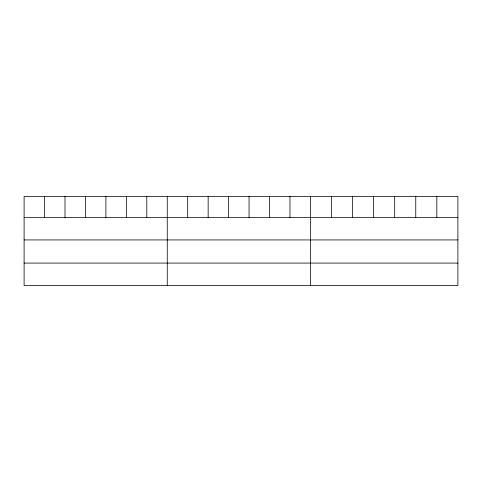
<?xml version="1.0" encoding="UTF-8"?>
<svg xmlns="http://www.w3.org/2000/svg" width="482" height="482" viewBox="0 0 482 482"><rect width="100%" height="100%" fill="white"/><g stroke="black" fill="none" stroke-linecap="round" stroke-linejoin="round"><path stroke-width="0.72" d="M457.9 239.934L457.9 196.439L24.1 196.439L24.1 285.561L457.9 285.561L457.9 239.934L24.1 239.934M24.1 217.466L457.9 217.466M24.1 263.088L457.9 263.088M436.831 196.439L436.831 217.466M415.761 196.439L415.761 217.466M394.692 196.439L394.692 217.466M373.616 196.439L373.616 217.466M352.547 196.439L352.547 217.466M331.477 196.439L331.477 217.466M310.408 196.439L310.408 285.561M289.959 196.439L289.959 217.466M269.504 196.439L269.504 217.466M249.055 196.439L249.055 217.466M228.607 196.439L228.607 217.466M208.158 196.439L208.158 217.466M187.703 196.439L187.703 217.466M167.254 196.439L167.254 285.561M146.805 196.439L146.805 217.466M126.35 196.439L126.35 217.466M105.901 196.439L105.901 217.466M85.453 196.439L85.453 217.466M65.004 196.439L65.004 217.466M44.549 196.439L44.549 217.466"/></g></svg>
